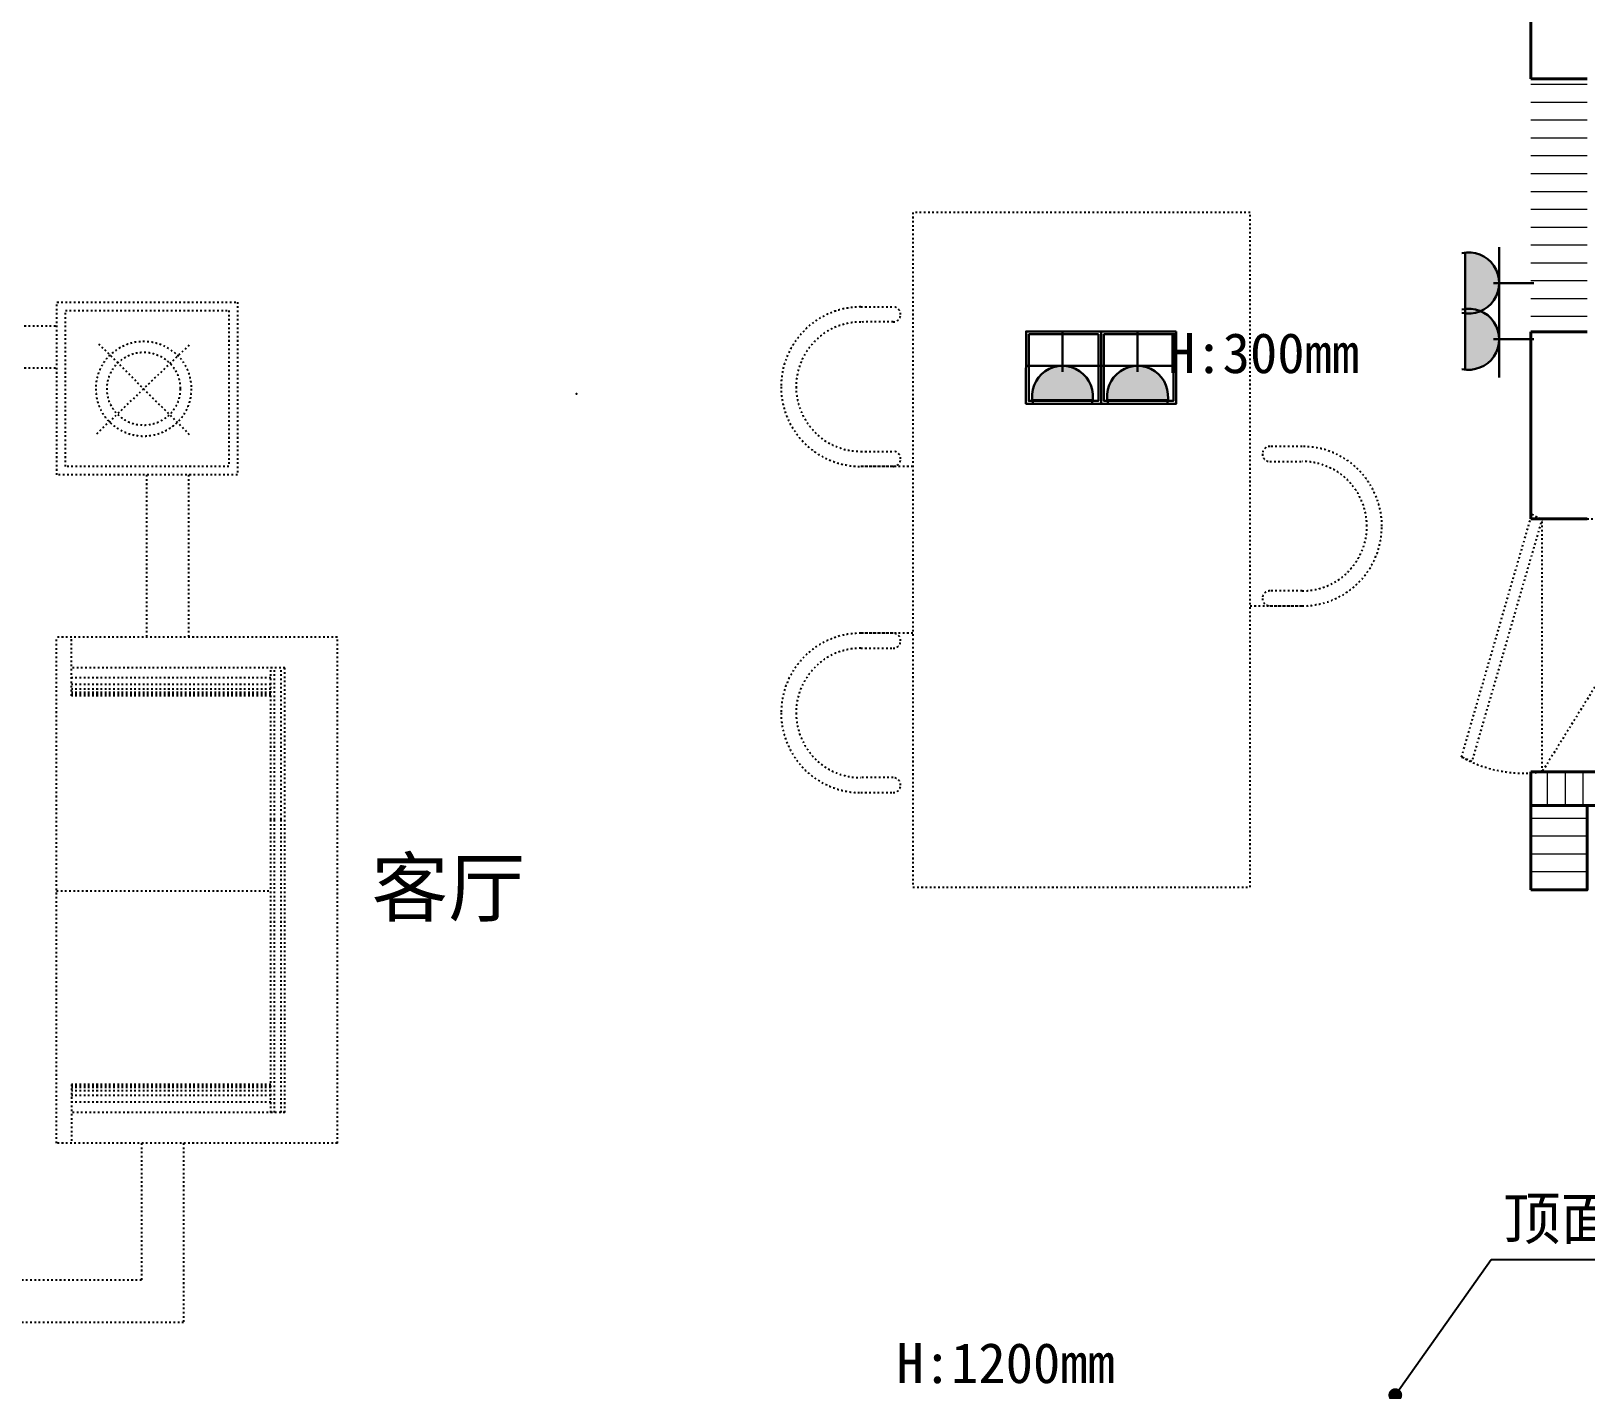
# Model space of a CAD drawing. Header units: millimetres. Extents: x -64529 to 3079702, y -28926 to 77119.
# Drawn here: x -56591 to -51058, y 6732 to 11565 of the extents above; entities that cross this region are included whole.
import ezdxf

# ---------------------------------------------------------------- set-up
doc = ezdxf.new("R2010")
doc.units = ezdxf.units.MM
doc.header["$LTSCALE"] = 10
doc.linetypes.add('ACAD_ISO03W100', pattern=[30, 12, -18])
doc.layers.get('0').update_dxf_attribs({"color": 255})
for name, color, linetype, lineweight in [('1弱电插座布置图', 6, 'Continuous', 30), ('1强电插座布置图', 1, 'Continuous', 30), ('图层1', 7, 'Continuous', 40), ('墙', 6, 'Continuous', 0)]:
    doc.layers.add(name, color=color, linetype=linetype, lineweight=lineweight)
doc.layers.add('A—缺憾分析文字', color=40, linetype='Continuous')
doc.layers.add('家具细线', color=38, linetype='Continuous')
doc.styles.get("Standard").update_dxf_attribs({"font": ''})
doc.styles.add('宋体', font='', dxfattribs={"height": 2.5})
doc.styles.get('Standard').set_extended_font_data('SimSun')
doc.styles.get('宋体').set_extended_font_data('SimSun')
doc.dimstyles.get("Standard").update_dxf_attribs({"dimtxt": 0.18, "dimasz": 0.18, "dimexe": 0.18, "dimexo": 0.0625, "dimgap": 0.09, "dimtad": 0, "dimtih": 1, "dimtoh": 1, "dimdec": 4, "dimzin": 0, "dimdsep": 46, "dimtxsty": 'Standard', "dimcen": 0.09, "dimadec": 0, "dimazin": 0, "dimtfac": 1, "dimtdec": 4, "dimtofl": 0, "dimtmove": 0, "dimatfit": 3, "dimfxl": 1, "dimtolj": 1, "dimtzin": 0, "dimarcsym": 0})

# ---------------------------------------------------------------- blocks, each defined once
blk = doc.blocks.new('fhrhrthrthr')
at = {"layer": '1强电插座布置图', "linetype": 'ByBlock'}
h = blk.add_hatch(color=1, dxfattribs=at)
edge = h.paths.add_edge_path()
edge.add_ellipse((202250.2, 8955.8), major_axis=(-76.8, -76.8), ratio=1, start_angle=308.0428, end_angle=501.9572, ccw=False)
edge.add_line((202142.4, 8969), (202358, 8969))
at = {"layer": '1强电插座布置图', "color": 1}
for p, q in [((202142.4, 8969), (202358, 8969)), ((202204.9, 8857.1), (202204.9, 8857.1)), ((202250.2, 8724.2), (202250.2, 8868)), ((202114.5, 8846.9), (202377.9, 8846.9))]:
    blk.add_line(p, q, dxfattribs=at)
blk.add_ellipse((202250.2, 8955.8), major_axis=(0, 108.6), ratio=1, start_param=1.348329, end_param=4.934795, dxfattribs=at)
blk = doc.blocks.new('DOT')
at = {"color": 0, "linetype": 'ByBlock'}
blk.add_line((-0.35, 0), (-1, 0), dxfattribs=at)
at = {"color": 0, "linetype": 'ByBlock', "const_width": 0.35}
blk.add_lwpolyline([(-0.175, 0, 1), (0.175, 0, 1)], format="xyb", close=True, dxfattribs=at)

msp = doc.modelspace()

# ---------------------------------------------------------------- hatches: boundary and pattern name
at = {"lineweight": 0}
h = msp.add_hatch(dxfattribs=at)
h.set_pattern_fill('ANSI31', color=1, scale=20, angle=135, style=0)
h.set_pattern_definition([(180, (-304522.176, 34235.844), (-1e-14, -63.5), [])])
h.paths.add_polyline_path([(-51254.2, 11394.9), (-51054.2, 11394.9), (-51054.2, 10494.9), (-51254.2, 10494.9)])
h = msp.add_hatch(dxfattribs=at)
h.set_pattern_fill('ANSI31', color=1, scale=20, angle=45, style=0)
h.set_pattern_definition([(90, (-761886.695, -3119.42), (-63.5, 1e-14), [])])
h.paths.add_polyline_path([(-51254.2, 8929.9), (-48818.2, 8929.9), (-48818.2, 8809.9), (-51254.2, 8809.9)])
h = msp.add_hatch(dxfattribs=at)
h.set_pattern_fill('ANSI31', color=1, scale=20, angle=135, style=0)
h.set_pattern_definition([(180, (-761886.695, -3299.42), (-1e-14, -63.5), [])])
h.paths.add_polyline_path([(-51254.2, 8509.9), (-51054.2, 8509.9), (-51054.2, 8809.9), (-51254.2, 8809.9)])

# ---------------------------------------------------------------- linework, layer by layer
at = {"layer": '1弱电插座布置图', "color": 45}
for points in [[(-52783, 10496.8), (-53050.4, 10496.8), (-53050.5, 10239.3), (-52783.1, 10239.3)], [(-52793, 10486.8), (-53040.4, 10486.8), (-53040.5, 10249.3), (-52793.1, 10249.3)], [(-52515.7, 10496.8), (-52783, 10496.8), (-52783.1, 10239.3), (-52515.8, 10239.3)], [(-52525.7, 10486.8), (-52773, 10486.8), (-52773.1, 10249.3), (-52525.8, 10249.3)]]:
    msp.add_lwpolyline(points, close=True, dxfattribs=at)
at = {"layer": 'A—缺憾分析文字', "color": 250, "linetype": 'ACAD_ISO03W100', "ltscale": 0.05}
for p, q in [((-56356.8, 10132.9), (-56023.6, 10452.4)), ((-56027, 10129.4), (-56353.4, 10455.8)), ((-53453, 10016.7), (-53638.4, 10016.6)), ((-50654.2, 9829.9), (-51214.2, 8929.9)), ((-52253, 9520.5), (-52067.7, 9520.5)), ((-56500.4, 7609.4), (-56500.4, 9408.9)), ((-55501, 9408.9), (-56499.7, 9408.9)), ((-56446.8, 9200.5), (-56446.8, 9408.9)), ((-55501, 7609.4), (-55501, 9408.9)), ((-53453, 9423.1), (-53638.4, 9423.2)), ((-55687.3, 9300.5), (-56446.8, 9300.5)), ((-55737.6, 8761.1), (-55737.6, 9300.5)), ((-55737.6, 8761.1), (-55737.6, 9300.5)), ((-55737.6, 8761.1), (-55737.6, 9300.5)), ((-55737.6, 8761.1), (-55737.6, 9300.5)), ((-55737.6, 8761.1), (-55737.6, 9300.5)), ((-55724.4, 8761.1), (-55724.4, 9300.5)), ((-55700.4, 8761.1), (-55700.4, 9300.5)), ((-55687.3, 7718.6), (-55687.3, 9300.5)), ((-55737.6, 9264.2), (-56446.8, 9264.2)), ((-55737.6, 9240.6), (-56446.8, 9240.6)), ((-55737.6, 9224.1), (-56446.8, 9224.1)), ((-55737.6, 9212.3), (-56446.8, 9212.3)), ((-55737.6, 9205.2), (-56446.8, 9205.2)), ((-55737.6, 9200.5), (-56446.8, 9200.5)), ((-55737.6, 9200.5), (-56446.8, 9200.5)), ((-55737.6, 9200.5), (-56446.8, 9200.5)), ((-55737.6, 9200.5), (-56446.8, 9200.5)), ((-55737.6, 9200.5), (-56446.8, 9200.5)), ((-55737.6, 7718.6), (-55737.6, 8761.1)), ((-55724.4, 7718.6), (-55724.4, 8761.1)), ((-55700.4, 7718.6), (-55700.4, 8761.1)), ((-56500.4, 8507.2), (-55737.6, 8507.2)), ((-56446.8, 7818.6), (-56446.8, 7609.4)), ((-55737.6, 7818.6), (-56446.8, 7818.6)), ((-56446.8, 7818.6), (-56446.8, 7609.4)), ((-56446.8, 7818.6), (-56446.8, 7609.4)), ((-56446.8, 7818.6), (-56446.8, 7609.4)), ((-56446.8, 7818.6), (-56446.8, 7609.4)), ((-55737.6, 7813.9), (-56446.8, 7813.9)), ((-55737.6, 7806.8), (-56446.8, 7806.8)), ((-55737.6, 7795), (-56446.8, 7795)), ((-55737.6, 7778.5), (-56446.8, 7778.5)), ((-55737.6, 7754.9), (-56446.8, 7754.9)), ((-55687.3, 7718.6), (-56446.8, 7718.6)), ((-55501, 7609.4), (-56501, 7609.4))]:
    msp.add_line(p, q, dxfattribs=at)
for points in [[(-53453, 10919.9), (-53453, 8519.9), (-52253, 8519.9), (-52253, 10919.9)], [(-56498.6, 9986.4), (-56498.6, 10601.2), (-55856.7, 10601.2), (-55856.7, 9986.4)], [(-56468.6, 10016.4), (-56468.6, 10571.2), (-55886.7, 10571.2), (-55886.7, 10016.4)], [(-51464.1, 8966.4), (-51500.6, 8982.9), (-51250.6, 9846.3), (-51214.2, 9829.9)]]:
    msp.add_lwpolyline(points, close=True, dxfattribs=at)
for points in [[(-53496.6, 10043.4, -0.414295), (-53523.3, 10016.7), (-53638.4, 10016.6, -0.414153), (-53921.9, 10300.1, -0.414276), (-53638.4, 10583.6), (-53523.3, 10583.6, -0.414137), (-53496.6, 10556.9, -0.414582), (-53523.3, 10530.3), (-53523.3, 10530.3), (-53638.4, 10530.2, 0.41428), (-53868.5, 10300.1, 0.41415), (-53638.4, 10070), (-53523.3, 10070.1), (-53523.3, 10070.1, -0.413848), (-53496.6, 10043.4)], [(-52209.4, 9547.2, 0.414295), (-52182.7, 9520.5), (-52067.7, 9520.5, 0.414153), (-51784.1, 9803.9, 0.414276), (-52067.7, 10087.4), (-52182.7, 10087.5, 0.414137), (-52209.4, 10060.7, 0.414582), (-52182.8, 10034.1), (-52182.7, 10034.1), (-52067.7, 10034, -0.41428), (-51837.5, 9803.9, -0.41415), (-52067.7, 9573.8), (-52182.7, 9573.9), (-52182.8, 9573.9, 0.413848), (-52209.4, 9547.2)], [(-53496.6, 9396.4, 0.414295), (-53523.3, 9423.1), (-53638.4, 9423.2, 0.414153), (-53921.9, 9139.7, 0.414276), (-53638.4, 8856.2), (-53523.3, 8856.2, 0.414137), (-53496.6, 8882.9, 0.414582), (-53523.3, 8909.5), (-53523.3, 8909.5), (-53638.4, 8909.6, -0.41428), (-53868.5, 9139.7, -0.41415), (-53638.4, 9369.8), (-53523.3, 9369.7), (-53523.3, 9369.7, 0.413848), (-53496.6, 9396.4)]]:
    msp.add_lwpolyline(points, format="xyb", close=True, dxfattribs=at)
for points in [[(-56644.8, 10517), (-56498.6, 10517)], [(-56644.8, 10367), (-56498.6, 10367)], [(-56180.1, 9986.4), (-56180.1, 9408.9)], [(-56030.1, 9986.4), (-56030.1, 9408.9)], [(-51214.2, 9829.9), (-51054.2, 9829.9), (-51054.2, 9829.9), (-50654.2, 9829.9), (-50654.2, 9829.9), (-49418.2, 9829.9), (-49418.2, 9829.9), (-49018.2, 9829.9), (-49018.2, 9829.9), (-48858.2, 9829.9), (-48858.2, 8929.9), (-51214.2, 8929.9), (-51214.2, 9829.9)], [(-56198.1, 7609.4), (-56198.1, 7121.8), (-57246.9, 7121.8)], [(-56048.1, 7609.4), (-56048.1, 6971.8), (-57102.8, 6971.8)]]:
    msp.add_lwpolyline(points, dxfattribs=at)
for radius in [169.2, 130.1]:
    msp.add_circle((-56190.2, 10292.6), radius, dxfattribs=at)
msp.add_arc((-51278.4, 9383.8), 458.4, 241.0009, 278.0521, dxfattribs=at)
msp.add_point((-54650.1, 10274.9), dxfattribs=at)
at = {"layer": '图层1', "color": 255, "lineweight": 40}
for p, q in [((-51254.2, 11394.9), (-51254.2, 11749.9)), ((-51054.2, 11394.9), (-51254.2, 11394.9)), ((-51254.2, 10494.9), (-51054.2, 10494.9)), ((-51254.2, 10129.9), (-51254.2, 10494.9)), ((-51254.2, 10129.9), (-51254.2, 9829.9)), ((-51054.2, 9829.9), (-51254.2, 9829.9))]:
    msp.add_line(p, q, dxfattribs=at)
for points in [[(-51254.2, 8929.9), (-48818.2, 8929.9), (-48818.2, 8809.9), (-51254.2, 8809.9)], [(-51254.2, 8509.9), (-51054.2, 8509.9), (-51054.2, 8809.9), (-51254.2, 8809.9)]]:
    msp.add_lwpolyline(points, close=True, dxfattribs=at)
at = {"layer": '墙', "color": 255, "lineweight": 40}
msp.add_lwpolyline([(-51054.2, 8929.9), (-51254.2, 8929.9)], dxfattribs=at)

# ---------------------------------------------------------------- block references
at = {"layer": '1弱电插座布置图', "color": 7}
for p, rotation in [((-42519.3, -191581.3), 90), ((-42519.3, -191781.3), 90), ((149329.4, 19221), 180), ((149596.7, 19221), 180)]:
    msp.add_blockref('fhrhrthrthr', p, dxfattribs=dict(at, rotation=rotation))

# ---------------------------------------------------------------- texts
at = {"layer": '1弱电插座布置图', "color": 45, "attachment_point": 1}
for s, insert, char_height, width in [('H:300mm', (-52545.2, 10491.3, 0), 142.88, 2002.012), ('{\\C45;顶面暗置无线网络}', (-51352.7, 7416.8), 150, 2101.718), ('H:1200mm', (-53511.6, 6898.8, 0), 142.88, 2002.012)]:
    msp.add_mtext(s, dxfattribs=dict(at, insert=insert, char_height=char_height, width=width))
at = {"layer": '家具细线', "color": 252, "lineweight": 5, "style": '宋体'}
msp.add_text('客厅', height=200, dxfattribs=at).set_placement((-55379.3, 8418.5))

# ---------------------------------------------------------------- leaders
at = {"color": 6}
msp.add_leader([(-51736.4, 6713.1), (-51395.4, 7195.8), (-49647, 7195.8)], dimstyle='Standard', override={"dimtxt": 150, "dimasz": 70, "dimexe": 30, "dimexo": 30, "dimgap": 20, "dimtih": 0, "dimtoh": 0, "dimdec": 0, "dimzin": 8, "dimdsep": 44, "dimcen": 0.6, "dimdle": 30, "dimclrd": 250, "dimclre": 250, "dimclrt": 45, "dimtdec": 0, "dimtofl": 1, "dimtmove": 1, "dimldrblk": 'DOT', "dimfxl": 150, "dimfxlon": 1, "dimtfill": 1, "dimtolj": 0, "dimtzin": 8, "dimarcsym": 1}, dxfattribs=at)

doc.saveas('drawing.dxf')
